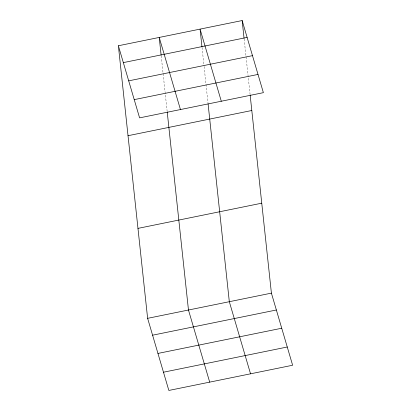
<?xml version="1.0" encoding="UTF-8"?>
<svg xmlns="http://www.w3.org/2000/svg" width="411" height="411" viewBox="0 0 411 411"><rect width="100%" height="100%" fill="white"/><g stroke="black" fill="none" stroke-linecap="round" stroke-linejoin="round"><path stroke-width="0.31" stroke-dasharray="2.06 1.54" d="M244.124 38.922L250.109 94.664M202.037 47.491L204.01 65.858M204.077 66.495L208.023 103.233M161.189 55.809L167.174 111.551"/><path stroke-width="0.62" d="M118.373 45.755L242.156 20.55L263.379 92.665L139.596 117.87L118.373 45.755L147.621 318.335L168.844 390.45L292.627 365.245L271.404 293.13L250.176 95.301M123.331 62.616L247.119 37.411M128.7 80.849L252.482 55.644M134.227 99.632L258.01 74.432M128.021 135.707L251.809 110.502M137.968 228.382L261.75 203.183M147.621 318.335L271.404 293.13M152.584 335.196L276.367 309.992M157.952 353.429L281.735 328.23M163.48 372.217L287.263 347.012M221.293 101.234L200.07 29.119L201.971 46.854M180.444 109.552L159.221 37.437L161.122 55.172M250.54 373.815L229.317 301.7L208.089 103.87M209.692 382.132L188.469 310.017L167.241 112.188M242.156 20.55L244.057 38.285"/></g></svg>
